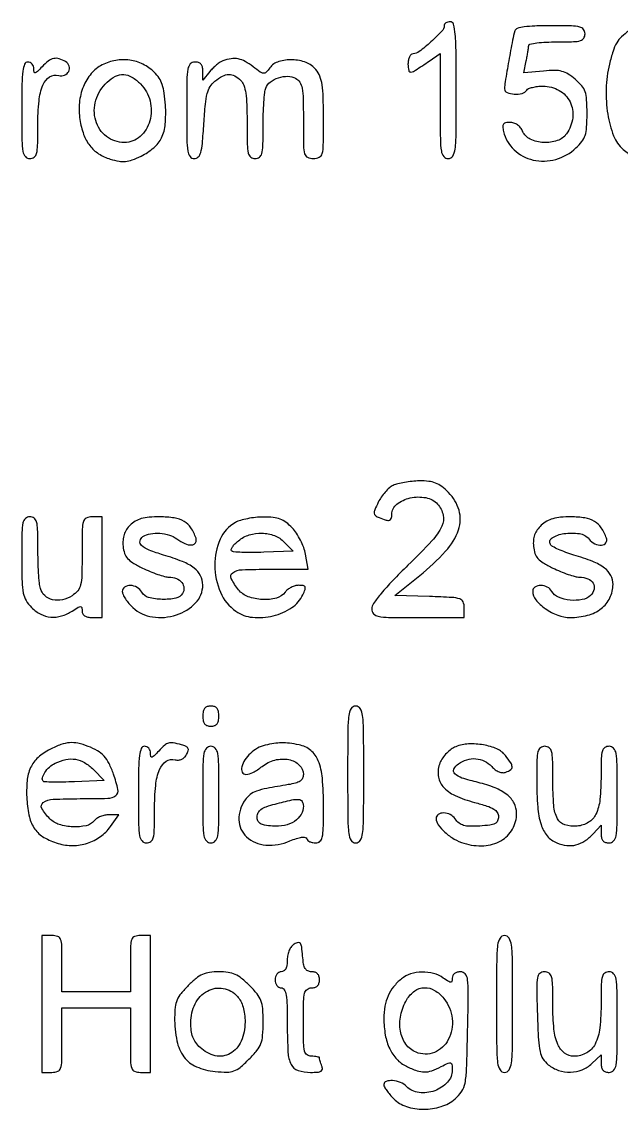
# Model space of a CAD drawing. Extents: x 23 to 201, y 13 to 268.
# Drawn here: x 60.91 to 73.52, y 46.35 to 69.2 of the extents above; entities that cross this region are included whole.
import ezdxf

# ---------------------------------------------------------------- set-up
doc = ezdxf.new("R2010")
doc.units = 0
doc.header["$MEASUREMENT"] = 0

msp = doc.modelspace()

# ---------------------------------------------------------------- linework, layer by layer
for points in [[(69.795, 69.117007, -0.195495), (69.748658, 69.003013, -0.016765), (69.516863, 68.780473, -0.018093), (69.270782, 68.575163, -0.160275), (69.13935, 68.52848, 0.19212), (69.098943, 68.51125, 0.084757), (69.064664, 68.463134, 0.065801), (69.04139, 68.392546, 0.046804), (69.0336, 68.309507, 0.055734), (69.048174, 68.179166, 0.392948), (69.096307, 68.146288, 0.10918), (69.192288, 68.183191, 0.005265), (69.47775, 68.376432), (69.7104, 68.537522), (69.7104, 67.431961, 0.002663), (69.714086, 66.739936, 0.035318), (69.734787, 66.485745, 0.134199), (69.785935, 66.370801, 0.225017), (69.8796, 66.3264, 0.263491), (69.975076, 66.380468, 0.106183), (70.025162, 66.527325, 0.027391), (70.045339, 66.850567, 0.001893), (70.0488, 67.7646, 0.002648), (70.044582, 68.560952, 0.019356), (70.025784, 68.94195, 0.039586), (69.990845, 69.149041, 0.34379), (69.9219, 69.2028, 0.065811), (69.873388, 69.196387, 0.083094), (69.832277, 69.177598, 0.09918), (69.804779, 69.149724, 0.146252)], [(71.280753, 69.01245, 0.025714), (71.232485, 68.815333, 0.003212), (71.152624, 68.382133, 0.00244), (71.076238, 67.939796, 0.041554), (71.064, 67.79279, 0.306242), (71.11565, 67.716371, 0.080571), (71.267389, 67.682231, 0.072975), (71.434751, 67.696521, 0.19916), (71.5293, 67.7646, -0.159713), (71.568103, 67.797314, -0.035556), (71.651739, 67.824349, -0.033489), (71.757412, 67.842989, -0.026918), (71.872693, 67.8492, -0.129252), (72.212443, 67.759881, -0.150521), (72.441142, 67.518216, -0.147115), (72.49726, 67.185114, -0.122046), (72.367367, 66.848347, -0.16174), (72.173808, 66.704511, -0.09317), (71.883026, 66.665733, -0.095712), (71.604753, 66.735034, -0.182601), (71.445789, 66.89745, 0.066275), (71.399191, 66.974176, 0.068445), (71.334584, 67.035088, 0.071382), (71.258611, 67.074329, 0.083757), (71.178759, 67.0878, 0.046156), (71.086831, 67.079296, 0.193029), (71.040837, 67.050083, 0.178955), (71.02577, 66.995515, 0.038851), (71.041839, 66.89745, 0.143121), (71.264675, 66.512197, 0.135257), (71.664659, 66.2972, 0.126511), (72.140215, 66.310214, 0.117629), (72.565371, 66.549833, 0.04163), (72.690982, 66.687351, 0.086502), (72.758419, 66.815511, 0.063459), (72.789872, 66.983516, 0.014581), (72.7983, 67.272477, 0.014049), (72.789993, 67.568056, 0.069013), (72.757885, 67.731478, 0.093987), (72.687217, 67.855124, 0.038463), (72.55015, 67.992699, 0.034816), (72.400654, 68.104183, 0.079049), (72.271912, 68.160657, 0.067639), (72.119731, 68.179092, 0.02032), (71.886251, 68.1662), (71.4705, 68.126252), (71.52105, 68.379001, 0.005118), (71.540403, 68.481196, 0.005862), (71.556751, 68.57925, 0.005323), (71.568746, 68.662661, 0.033058), (71.5716, 68.705775, -0.362246), (71.596034, 68.735076, -0.014069), (71.745559, 68.758055, -0.019357), (71.936753, 68.77447, -0.011735), (72.1638, 68.7798, 0.006583), (72.513692, 68.784407, 0.063075), (72.660825, 68.806993, 0.183695), (72.72967, 68.858426, 0.142406), (72.756, 68.949, 0.165863), (72.724784, 69.040512, 0.172444), (72.644631, 69.092092, 0.052759), (72.470358, 69.113963, 0.004857), (72.034245, 69.1182, 0.008519), (71.700989, 69.112521, 0.026346), (71.476782, 69.093021, 0.035732), (71.330462, 69.061701, 0.254526)], [(73.677961, 69.010035, 0.042851), (73.525485, 68.887651, 0.069838), (73.42272, 68.757764, 0.055666), (73.345493, 68.584212, 0.018361), (73.270722, 68.314816, 0.050041), (73.200334, 67.792762, 0.048355), (73.233679, 67.260924, 0.052497), (73.357167, 66.804348, 0.123028), (73.559411, 66.517354, 0.050768), (73.781827, 66.361688, 0.076478), (74.003163, 66.279249, 0.081806), (74.227754, 66.270117, 0.067624), (74.459648, 66.331225, 0.090161), (74.73041, 66.505744, 0.101061), (74.909615, 66.758371, 0.074768), (75.009121, 67.123171, 0.029151), (75.039884, 67.646226, 0.019794), (75.018039, 68.204304, 0.060771), (74.942988, 68.574356, 0.088616), (74.801983, 68.833533, 0.085757), (74.578581, 69.031325, 0.043697), (74.331097, 69.155869, 0.100974), (74.127181, 69.192476, 0.09992), (73.923872, 69.146411, 0.042203)], [(61.338296, 68.256248, -0.009796), (61.241148, 68.155984, -0.136109), (61.197602, 68.131567, -0.420175), (61.173236, 68.146677, -0.055097), (61.1658, 68.213948, 0.087589), (61.156171, 68.268492, 0.094497), (61.128523, 68.314837, 0.100108), (61.08731, 68.345838, 0.111803), (61.0389, 68.3568, 0.308488), (60.972744, 68.311691, 0.062466), (60.935794, 68.16645, 0.027022), (60.916486, 67.892353, 0.004073), (60.912, 67.3416, 0.002988), (60.915775, 66.709861, 0.038318), (60.936675, 66.47445, 0.142907), (60.988023, 66.367891, 0.212584), (61.0812, 66.3264, 0.162077), (61.172573, 66.356818, 0.17449), (61.22414, 66.435084, 0.05424), (61.246113, 66.604867, 0.005082), (61.2504, 67.026676, -0.023959), (61.274993, 67.539616, -0.075181), (61.358739, 67.873294, -0.148371), (61.49897, 68.043005, -0.213512), (61.688471, 68.074546, 0.155065), (61.813634, 68.081048, 0.1887), (61.900294, 68.159007, 0.201984), (61.907731, 68.270538, 0.170192), (61.833778, 68.364043, 0.067683), (61.701819, 68.424452, 0.127781), (61.585622, 68.429098, 0.109849), (61.47006, 68.375673, 0.042253)], [(62.604, 68.296187, 0.099793), (62.372998, 68.113096, 0.078745), (62.207393, 67.839617, 0.07225), (62.124462, 67.50519, 0.063458), (62.134513, 67.145294, 0.04759), (62.213457, 66.835832, 0.078223), (62.342966, 66.599335, 0.085938), (62.528722, 66.428972, 0.070027), (62.774274, 66.316083, 0.028006), (62.957794, 66.272125, 0.069146), (63.095811, 66.266459, 0.065935), (63.234016, 66.298632, 0.023678), (63.419919, 66.378935, 0.062255), (63.688396, 66.55462, 0.105303), (63.851944, 66.766585, 0.090542), (63.929442, 67.050191, 0.037016), (63.934315, 67.451097, 0.018196), (63.90931, 67.704836, 0.048594), (63.867605, 67.881574, 0.063135), (63.800565, 68.018624, 0.053514), (63.698131, 68.14325, 0.080498), (63.461517, 68.31048, 0.079095), (63.182773, 68.395711, 0.077949), (62.887754, 68.390783, 0.074888)], [(65.142, 68.382232, 0.062452), (65.083148, 68.35225, 0.02385), (65.00944, 68.296957, 0.023174), (64.934211, 68.228591, 0.026308), (64.868931, 68.156261), (64.722762, 67.9761), (64.720881, 68.16645, 0.056789), (64.710156, 68.25297, 0.124473), (64.679287, 68.311621, 0.136256), (64.626433, 68.345337, 0.07438), (64.5498, 68.3568, 0.212584), (64.456623, 68.315309, 0.142907), (64.405275, 68.20875, 0.038318), (64.384375, 67.973339, 0.002988), (64.3806, 67.3416, 0.003224), (64.384547, 66.729362, 0.035215), (64.405027, 66.484072, 0.12037), (64.452497, 66.369657, 0.238874), (64.537875, 66.3264, 0.197642), (64.622372, 66.361158, 0.131042), (64.676056, 66.452847, 0.046034), (64.710096, 66.643052, 0.005694), (64.741131, 67.063426, -0.007971), (64.773053, 67.470545, -0.040552), (64.812656, 67.694212, -0.074269), (64.874549, 67.838757, -0.084525), (64.973929, 67.951726, -0.044963), (65.134, 68.059086, -0.117324), (65.2668, 68.09546, -0.135861), (65.389473, 68.06592, -0.06987), (65.516657, 67.970057, -0.114336), (65.581124, 67.866707, -0.0454), (65.621005, 67.703239, -0.028773), (65.643277, 67.459246, -0.008375), (65.6496, 67.081757, 0.00454), (65.653763, 66.623261, 0.050594), (65.675488, 66.44197, 0.169159), (65.727079, 66.358852, 0.171694), (65.8188, 66.3264, 0.156644), (65.909968, 66.35568, 0.177289), (65.961508, 66.431285, 0.056476), (65.983634, 66.594709, 0.005436), (65.988, 66.996281, -0.007382), (65.991939, 67.263059, -0.009207), (66.003815, 67.510597, -0.007724), (66.020747, 67.71712, -0.067391), (66.041838, 67.806461, -0.138874), (66.138591, 67.935764, -0.083047), (66.309501, 68.026205, -0.081352), (66.504365, 68.057382, -0.122533), (66.670339, 68.015436, -0.132606), (66.757523, 67.933386, -0.092729), (66.806214, 67.806771, -0.039976), (66.828865, 67.586093, -0.005594), (66.834, 67.127123, 0.003427), (66.837637, 66.596458, 0.061209), (66.860736, 66.427622, 0.222859), (66.922708, 66.353566, 0.109296), (67.0455, 66.3264, 0.113816), (67.168329, 66.354727, 0.220961), (67.230503, 66.431213, 0.058768), (67.253433, 66.606314, 0.003203), (67.257, 67.163028, 0.006937), (67.250711, 67.616258, 0.031477), (67.226801, 67.879206, 0.055), (67.179067, 68.056141, 0.076967), (67.096832, 68.197455, 0.132822), (66.893302, 68.344621, 0.081207), (66.601017, 68.403834, 0.083868), (66.314672, 68.366538, 0.162036), (66.128433, 68.234101, -0.032861), (66.049999, 68.140425, -0.221906), (65.995065, 68.119037, -0.140153), (65.928447, 68.142898, -0.011022), (65.776388, 68.257173, 0.039338), (65.611057, 68.367365, 0.078814), (65.464081, 68.421339, 0.084463), (65.314462, 68.425246, 0.051049)], [(63.411545, 67.895345, -0.137682), (63.611448, 67.539434, -0.127799), (63.604696, 67.120375, -0.143379), (63.400421, 66.79101, -0.184769), (63.070546, 66.6648, -0.164926), (62.693332, 66.792704, -0.160467), (62.466582, 67.125029, -0.14524), (62.469986, 67.554498, -0.131852), (62.705576, 67.931459, -0.06952), (62.884418, 68.056776, -0.131627), (63.055289, 68.09331, -0.124919), (63.227705, 68.04004, -0.059367)], [(68.721843, 59.457597, 0.067489), (68.641804, 59.404582, 0.031666), (68.553621, 59.316804, 0.030663), (68.471434, 59.211576, 0.0376), (68.40876, 59.103773, 0.012001), (68.336425, 58.944978, 0.113491), (68.32331, 58.871835, 0.22483), (68.348926, 58.823915, 0.064434), (68.424418, 58.781796, 0.018186), (68.572089, 58.72892, 0.140442), (68.644714, 58.726856, 0.265772), (68.682853, 58.76385, 0.070388), (68.6952, 58.851123, -0.230774), (68.798424, 59.062859, -0.111468), (69.077806, 59.19492, -0.100584), (69.410942, 59.201266, -0.164918), (69.654988, 59.065289, -0.130667), (69.773578, 58.835088, -0.168241), (69.745859, 58.600311, -0.075116), (69.53751, 58.296309, -0.012107), (69.0336, 57.7818, 0.00866), (68.708261, 57.454167, 0.018337), (68.470265, 57.187097, 0.018925), (68.308513, 56.975809, 0.15511), (68.2722, 56.861569, 0.185168), (68.310538, 56.761596, 0.165462), (68.40794, 56.707054, 0.042671), (68.626982, 56.685689, 0.002984), (69.2451, 56.682), (70.218, 56.682), (70.218, 56.890206, 0.107466), (70.191899, 57.010243, 0.211538), (70.120262, 57.073792, 0.064606), (69.959262, 57.103037, 0.00429), (69.488494, 57.122856), (68.758987, 57.1473), (69.279508, 57.564382, 0.038085), (69.82425, 58.073547, 0.102548), (70.094794, 58.526287, 0.153651), (70.106782, 58.934901, 0.128148), (69.886108, 59.311108, 0.032822), (69.743172, 59.436416, 0.069854), (69.615458, 59.508639, 0.068037), (69.47062, 59.54398, 0.029784), (69.272758, 59.552674, 0.020631), (69.11905, 59.543919, 0.018188), (68.959928, 59.522383, 0.018569), (68.817852, 59.492393, 0.051314)], [(60.912, 57.947155, 0.005514), (60.917672, 57.432816, 0.042987), (60.943486, 57.194682, 0.086807), (61.003615, 57.0383, 0.061362), (61.119655, 56.889655, 0.079753), (61.311131, 56.751149, 0.096289), (61.524351, 56.690971, 0.093937), (61.74874, 56.714445, 0.072246), (61.972477, 56.81863, -0.008391), (62.100413, 56.899421, -0.137476), (62.148721, 56.91296, -0.358926), (62.1739, 56.892212, -0.048132), (62.181, 56.81863, 0.120902), (62.19534, 56.760192, 0.129711), (62.23489, 56.716813, 0.097462), (62.300934, 56.690491, 0.046268), (62.3925, 56.682), (62.604, 56.682), (62.604, 57.7395), (62.604, 58.797), (62.3925, 58.797, 0.104085), (62.269764, 58.77117, 0.224759), (62.20804, 58.699905, 0.064269), (62.184727, 58.538276, 0.003722), (62.181, 58.03755, -0.005653), (62.175713, 57.569927, -0.052082), (62.150129, 57.369048, -0.115848), (62.089068, 57.246243, -0.074807), (61.970116, 57.139924, -0.091194), (61.76717, 57.054561, -0.111502), (61.56178, 57.055755, -0.127941), (61.396911, 57.142091, -0.144006), (61.303964, 57.294425, -0.042666), (61.283949, 57.40663, -0.007361), (61.267427, 57.62211, -0.007964), (61.255758, 57.876307, -0.007046), (61.251555, 58.14135, 0.005637), (61.246447, 58.53315, 0.057537), (61.223937, 58.693749, 0.177967), (61.172279, 58.768221, 0.154231), (61.0812, 58.797, 0.187443), (60.988929, 58.761149, 0.15961), (60.937361, 58.669619, 0.045335), (60.915992, 58.468622, 0.003827)], [(63.191212, 58.622812, 0.053243), (63.115184, 58.528605, 0.062802), (63.065671, 58.425366, 0.060416), (63.042104, 58.309738, 0.044254), (63.043162, 58.178662, 0.055357), (63.074336, 58.030311, 0.102826), (63.135462, 57.924206, 0.076415), (63.247064, 57.83197, 0.020466), (63.45, 57.721837, 0.016058), (63.608957, 57.650053, 0.016197), (63.771742, 57.588841, 0.01622), (63.916698, 57.544818, 0.060834), (64.010691, 57.531487, -0.090119), (64.164645, 57.500419, -0.125344), (64.277935, 57.418118, -0.154763), (64.323696, 57.305533, -0.159467), (64.295435, 57.188685, -0.2078), (64.149939, 57.087546, -0.05648), (63.864422, 57.063262, -0.056454), (63.58024, 57.103537, -0.204538), (63.438769, 57.212673, 0.135986), (63.338005, 57.314425, 0.121365), (63.19468, 57.355393, 0.161377), (63.07585, 57.32082, 0.246751), (63.027, 57.22786, 0.113865), (63.041823, 57.163616, 0.03274), (63.092757, 57.074443, 0.031112), (63.16518, 56.978505, 0.028648), (63.250854, 56.88946, 0.152233), (63.662132, 56.693187, 0.114489), (64.164525, 56.735927, 0.124046), (64.56803, 56.988726, 0.19343), (64.719, 57.36437, 0.118975), (64.671541, 57.560995, 0.111861), (64.538962, 57.719532, 0.069645), (64.29426, 57.857202, 0.021185), (63.891065, 57.995773, -0.02099), (63.591019, 58.098762, -0.089876), (63.430608, 58.197529, -0.262732), (63.398798, 58.291692, -0.20743), (63.460311, 58.382163, -0.099006), (63.616623, 58.442295, -0.059245), (63.816133, 58.452583, -0.058469), (64.016077, 58.415448, -0.086998), (64.17408, 58.334391, 0.055935), (64.341246, 58.235137, 0.118014), (64.4885, 58.206953, 0.255345), (64.567547, 58.254966, 0.219883), (64.576586, 58.35285, 0.062988), (64.468276, 58.567875, 0.112705), (64.324749, 58.702638, 0.095863), (64.119887, 58.774715, 0.036809), (63.817588, 58.797, 0.019098), (63.588584, 58.78825, 0.048751), (63.42516, 58.759556, 0.064595), (63.299496, 58.706389, 0.064123)], [(65.405112, 58.67894, 0.164633), (65.084886, 58.32707, 0.104592), (64.971806, 57.77932, 0.100414), (65.089443, 57.213539, 0.139552), (65.414141, 56.814036, 0.13064), (65.763713, 56.685955, 0.083374), (66.197893, 56.718566, 0.084569), (66.591715, 56.889765, 0.14206), (66.824977, 57.161282, 0.020486), (66.870856, 57.273996, 0.194873), (66.868851, 57.32496, 0.256925), (66.832853, 57.351963, 0.035166), (66.735763, 57.3588, 0.070009), (66.659306, 57.348042, 0.04821), (66.577808, 57.315875, 0.048127), (66.503798, 57.268598, 0.068807), (66.449702, 57.212673, -0.172947), (66.266973, 57.088486, -0.076947), (65.97324, 57.05877, -0.074559), (65.673341, 57.120065, -0.135746), (65.471368, 57.264345, -0.053533), (65.317868, 57.501891, -0.379866), (65.35023, 57.623872, -0.137747), (65.543732, 57.686206, -0.009467), (66.124315, 57.6972), (66.93743, 57.6972), (66.879094, 58.01445, 0.044244), (66.84074, 58.152884, 0.027726), (66.773061, 58.306849, 0.02774), (66.688855, 58.452211, 0.044666), (66.600051, 58.56435, 0.038332), (66.469504, 58.682386, 0.074296), (66.34702, 58.750924, 0.066686), (66.201114, 58.784882, 0.02582), (65.993322, 58.794002, 0.024928), (65.830699, 58.784623, 0.021433), (65.661301, 58.758966, 0.021987), (65.509426, 58.722259, 0.056309)], [(71.83657, 58.620049, 0.048161), (71.750861, 58.523214, 0.068748), (71.69681, 58.422122, 0.067692), (71.671677, 58.308959, 0.045058), (71.672568, 58.175899, 0.056588), (71.70376, 58.029414, 0.102226), (71.765163, 57.923796, 0.075666), (71.877017, 57.83159, 0.02052), (72.0792, 57.721837, 0.016058), (72.238157, 57.650053, 0.016197), (72.400942, 57.588841, 0.01622), (72.545898, 57.544818, 0.060834), (72.639891, 57.531487, -0.088758), (72.816819, 57.496281, -0.165294), (72.927295, 57.40302, -0.202663), (72.945359, 57.276811, -0.132683), (72.871097, 57.147583, -0.152822), (72.698725, 57.057383, -0.069854), (72.442268, 57.047293, -0.070656), (72.196904, 57.10766, -0.171213), (72.058706, 57.229225, 0.148727), (71.96352, 57.32066, 0.114208), (71.822833, 57.355474, 0.145617), (71.704017, 57.322072, 0.257352), (71.6562, 57.235324, 0.173881), (71.721564, 57.053051, 0.067481), (71.921065, 56.868163, 0.06331), (72.184068, 56.729164, 0.090178), (72.443447, 56.682, 0.064931), (72.810357, 56.729849, 0.09978), (73.096713, 56.871103, 0.115604), (73.278291, 57.094067, 0.110851), (73.345509, 57.378, 0.127515), (73.299024, 57.566325, 0.108558), (73.164962, 57.72169, 0.067336), (72.918965, 57.858687, 0.021251), (72.520265, 57.995773, -0.01467), (72.349997, 58.051822, -0.018848), (72.197219, 58.113738, -0.016927), (72.075344, 58.173603, -0.132464), (72.029696, 58.216457, -0.416121), (72.063248, 58.356548, -0.101824), (72.311324, 58.445453, -0.071397), (72.638521, 58.445001, -0.185624), (72.8406, 58.3317, 0.101289), (72.964538, 58.232256, 0.133826), (73.10556, 58.202461, 0.235313), (73.19332, 58.252717, 0.2366), (73.205786, 58.35285, 0.062726), (73.098466, 58.566186, 0.110614), (72.956049, 58.7013, 0.096004), (72.754695, 58.774194, 0.038999), (72.46274, 58.797, 0.02114), (72.24381, 58.787739, 0.047752), (72.080703, 58.758062, 0.060075), (71.950887, 58.703877, 0.058718)], [(66.43215, 58.26825), (66.6225, 58.0779), (65.998962, 58.052838, -0.008305), (65.756177, 58.047117, -0.012235), (65.542942, 58.050852, -0.007562), (65.366505, 58.060939, -0.180767), (65.322162, 58.08127, -0.293973), (65.315362, 58.112956, -0.059235), (65.343214, 58.166614, -0.045445), (65.395932, 58.230757, -0.027704), (65.468622, 58.296682, -0.095041), (65.696313, 58.418635, -0.083119), (65.964232, 58.455396, -0.084707), (66.22496, 58.402948, -0.104851)], [(64.719, 54.6093, 0.044917), (64.728007, 54.509238, 0.124434), (64.75707, 54.445388, 0.149477), (64.809077, 54.409861, 0.07578), (64.8882, 54.3978, 0.07578), (64.967323, 54.409861, 0.149477), (65.01933, 54.445388, 0.124434), (65.048393, 54.509238, 0.044917), (65.0574, 54.6093, 0.044917), (65.048393, 54.709362, 0.124434), (65.01933, 54.773213, 0.149477), (64.967323, 54.808739, 0.07578), (64.8882, 54.8208, 0.07578), (64.809077, 54.808739, 0.149477), (64.75707, 54.773213, 0.124434), (64.728007, 54.709362, 0.044917)], [(67.7646, 53.3826, 0.001893), (67.768061, 52.468567, 0.027391), (67.788238, 52.145325, 0.106183), (67.838324, 51.998468, 0.263491), (67.9338, 51.9444, 0.263491), (68.029276, 51.998468, 0.106183), (68.079362, 52.145325, 0.027391), (68.099539, 52.468567, 0.001893), (68.103, 53.3826, 0.001893), (68.099539, 54.296633, 0.027391), (68.079362, 54.619875, 0.106183), (68.029276, 54.766732, 0.263491), (67.9338, 54.8208, 0.263491), (67.838324, 54.766732, 0.106183), (67.788238, 54.619875, 0.027391), (67.768061, 54.296633, 0.001893)], [(61.505377, 53.911219, 0.067062), (61.255022, 53.740378, 0.101874), (61.099278, 53.529007, 0.086378), (61.02438, 53.247053, 0.037269), (61.019384, 52.85702, 0.041587), (61.073108, 52.48865, 0.097903), (61.186684, 52.236447, 0.108005), (61.379486, 52.061351, 0.057823), (61.676325, 51.933528, 0.075289), (61.985359, 51.889726, 0.075809), (62.292735, 51.93959, 0.077263), (62.566369, 52.07734, 0.083048), (62.777537, 52.288891), (62.953922, 52.5366), (62.74702, 52.5366, 0.053712), (62.660072, 52.527233, 0.042879), (62.569958, 52.499323, 0.044327), (62.490166, 52.458324, 0.078871), (62.4348, 52.4097, -0.167453), (62.265168, 52.306572, -0.065052), (61.987712, 52.283072, -0.063528), (61.702044, 52.332788, -0.122153), (61.5042, 52.452, -0.062919), (61.335272, 52.669785, -0.398499), (61.363685, 52.79429, -0.136437), (61.570332, 52.862038, -0.011401), (62.1387, 52.875, 0.007363), (62.723463, 52.883611, 0.152007), (62.887824, 52.940121, 0.297448), (62.93488, 53.065247, 0.029085), (62.842346, 53.391126, 0.031771), (62.747826, 53.615721, 0.069865), (62.642642, 53.769017, 0.075102), (62.504536, 53.880699, 0.041713), (62.308764, 53.974472, 0.036519), (62.0932, 54.038873, 0.074105), (61.917072, 54.05111, 0.068817), (61.736749, 54.011545, 0.027878)], [(63.791696, 53.874248, -0.009796), (63.694548, 53.773984, -0.136109), (63.651002, 53.749567, -0.420175), (63.626636, 53.764677, -0.055097), (63.6192, 53.831948, 0.087589), (63.609571, 53.886492, 0.094497), (63.581923, 53.932837, 0.100108), (63.54071, 53.963838, 0.111803), (63.4923, 53.9748, 0.308488), (63.426144, 53.929691, 0.062466), (63.389194, 53.78445, 0.027022), (63.369886, 53.510353, 0.004073), (63.3654, 52.9596, 0.002988), (63.369175, 52.327861, 0.038318), (63.390075, 52.09245, 0.142907), (63.441423, 51.985891, 0.212584), (63.5346, 51.9444, 0.162077), (63.625973, 51.974818, 0.17449), (63.67754, 52.053084, 0.05424), (63.699513, 52.222867, 0.005082), (63.7038, 52.644676, -0.024074), (63.728391, 53.155107, -0.074143), (63.811782, 53.489647, -0.14552), (63.950766, 53.661052, -0.217391), (64.137803, 53.69361, 0.080318), (64.20984, 53.68671, 0.090993), (64.277093, 53.703617, 0.089257), (64.334939, 53.743688, 0.07402), (64.379686, 53.803892, 0.050823), (64.412428, 53.883582, 0.195795), (64.407272, 53.935802, 0.170581), (64.365999, 53.97408, 0.037007), (64.272829, 54.006606, 0.018452), (64.093015, 54.047762, 0.114638), (63.999113, 54.043987, 0.118392), (63.917924, 53.999195, 0.020238)], [(64.719, 52.9596, 0.002988), (64.722775, 52.327861, 0.038318), (64.743675, 52.09245, 0.142907), (64.795023, 51.985891, 0.212584), (64.8882, 51.9444, 0.212584), (64.981377, 51.985891, 0.142907), (65.032725, 52.09245, 0.038318), (65.053625, 52.327861, 0.002988), (65.0574, 52.9596, 0.002988), (65.053625, 53.591339, 0.038318), (65.032725, 53.82675, 0.142907), (64.981377, 53.933309, 0.212584), (64.8882, 53.9748, 0.212584), (64.795023, 53.933309, 0.142907), (64.743675, 53.82675, 0.038318), (64.722775, 53.591339, 0.002988)], [(66.0303, 53.998552, 0.067926), (65.868151, 53.9348, 0.058522), (65.719787, 53.827269, 0.060153), (65.604276, 53.691943, 0.082845), (65.539054, 53.546321, 0.173376), (65.548943, 53.433676, 0.296443), (65.625795, 53.385117, 0.124428), (65.773725, 53.42454, 0.039641), (65.964915, 53.5518, -0.10298), (66.235513, 53.686299, -0.112313), (66.528586, 53.695785, -0.143183), (66.748642, 53.582403, -0.20547), (66.834, 53.383457, -0.11368), (66.815652, 53.303801, -0.131778), (66.76478, 53.245189, -0.083242), (66.670917, 53.202388, -0.024947), (66.51675, 53.169232, 0.005502), (66.062861, 53.089934, 0.03856), (65.845925, 53.031981, 0.079426), (65.713202, 52.960052, 0.076302), (65.607405, 52.849477, 0.156948), (65.47857, 52.432481, 0.207101), (65.63903, 52.073291, 0.172016), (66.045394, 51.900742, 0.114655), (66.548964, 51.985871, -0.018709), (66.690281, 52.038799, -0.047226), (66.797186, 52.063443, -0.076671), (66.869578, 52.061933, -0.275452), (66.903177, 52.032968, 0.139616), (66.92634, 51.999052, 0.065423), (66.971659, 51.970417, 0.057266), (67.030637, 51.950974, 0.051054), (67.09485, 51.9444, 0.188309), (67.181816, 51.978357, 0.155631), (67.231371, 52.065411, 0.047583), (67.252767, 52.252918, 0.004631), (67.257, 52.710001, 0.020036), (67.233079, 53.306712, 0.074596), (67.147948, 53.671859, 0.127365), (66.989041, 53.889196, 0.122788), (66.742501, 54.00579, 0.018298), (66.541229, 54.038437, 0.033606), (66.37552, 54.047897, 0.035099), (66.214944, 54.03497, 0.022119)], [(70.03617, 53.967686, 0.068488), (69.942625, 53.916245, 0.040639), (69.846853, 53.832115, 0.039893), (69.763329, 53.730718, 0.054204), (69.706424, 53.626802, 0.125619), (69.668132, 53.360416, 0.154246), (69.768574, 53.131352, 0.106605), (70.022165, 52.942909, 0.041943), (70.434241, 52.795832, -0.01263), (70.693596, 52.72006, -0.057889), (70.836229, 52.65548, -0.113523), (70.910265, 52.584137, -0.145473), (70.9371, 52.493853, -0.111464), (70.917433, 52.406727, -0.16878), (70.863374, 52.35191, -0.083898), (70.755373, 52.319616, -0.014653), (70.54307, 52.299634, -0.018772), (70.333555, 52.293976, -0.068055), (70.201977, 52.313383, -0.0991), (70.107702, 52.36245, -0.070701), (70.026178, 52.449579, 0.123955), (69.922613, 52.539161, 0.109442), (69.783986, 52.574332, 0.148118), (69.671385, 52.543937, 0.258819), (69.6258, 52.461773, 0.157695), (69.670038, 52.324995, 0.053361), (69.811674, 52.167442, 0.05021), (70.004309, 52.026518, 0.060113), (70.210213, 51.936738, 0.085205), (70.627567, 51.885949, 0.118174), (70.987915, 51.991193, 0.135052), (71.229371, 52.233858, 0.129319), (71.3178, 52.570043, 0.124319), (71.264999, 52.779122, 0.101221), (71.116386, 52.956824, 0.074203), (70.865329, 53.102044, 0.035223), (70.508206, 53.214814, -0.017177), (70.168482, 53.308762, -0.114061), (70.017894, 53.397255, -0.327267), (70.000249, 53.494329, -0.122271), (70.094345, 53.606934, -0.085432), (70.270072, 53.6942, -0.093341), (70.45938, 53.714022, -0.094644), (70.640833, 53.663698, -0.090624), (70.794134, 53.549555, 0.047185), (70.869215, 53.482839, 0.064382), (70.948415, 53.439203, 0.075349), (71.025234, 53.421655, 0.110591), (71.09353, 53.431706, 0.061659), (71.192818, 53.48461, 0.251995), (71.222388, 53.543646, 0.141952), (71.195796, 53.626269, 0.017499), (71.083269, 53.781125, 0.125107), (70.904261, 53.919622, 0.058379), (70.621496, 54.00491, 0.05621), (70.308696, 54.024962, 0.0796)], [(71.7408, 53.268324, 0.01786), (71.761188, 52.697716, 0.059414), (71.831976, 52.329883, 0.096642), (71.961981, 52.092753, 0.121573), (72.163054, 51.944709, 0.069412), (72.370629, 51.890799, 0.090426), (72.566165, 51.9035, 0.08638), (72.751242, 51.985609, 0.057784), (72.928062, 52.136162), (73.0944, 52.314705), (73.0944, 52.129552, 0.059621), (73.104409, 52.045913, 0.126216), (73.134878, 51.988694, 0.13526), (73.187456, 51.95562, 0.073283), (73.2636, 51.9444, 0.212584), (73.356777, 51.985891, 0.142907), (73.408125, 52.09245, 0.038318), (73.429025, 52.327861, 0.002988), (73.4328, 52.9596, 0.002988), (73.429025, 53.591339, 0.038318), (73.408125, 53.82675, 0.142907), (73.356777, 53.933309, 0.212584), (73.2636, 53.9748, 0.146516), (73.172843, 53.947622, 0.181406), (73.121228, 53.876825, 0.061077), (73.098442, 53.725084, 0.006255), (73.093153, 53.36145, -0.023074), (73.068748, 52.855234, -0.087327), (72.98495, 52.5507, -0.145782), (72.829415, 52.37769, -0.113877), (72.588605, 52.297291, -0.100387), (72.331404, 52.324304, -0.198656), (72.176729, 52.453782, -0.102892), (72.09862, 52.728962, -0.017879), (72.0792, 53.27187, 0.005053), (72.074919, 53.695446, 0.054053), (72.052959, 53.865784, 0.17424), (72.001391, 53.944283, 0.162547), (71.91, 53.9748, 0.163174), (71.818586, 53.944151, 0.173904), (71.767015, 53.865341, 0.053804), (71.745072, 53.694261, 0.005015)], [(62.417495, 53.48835), (62.6463, 53.2557), (62.022762, 53.230638, -0.005306), (61.781316, 53.223499, -0.008174), (61.57237, 53.222956, -0.003544), (61.395389, 53.226644, -0.191665), (61.365121, 53.239679, -0.270543), (61.345761, 53.313352, -0.077574), (61.396512, 53.425097, -0.064307), (61.494285, 53.538944, -0.070773), (61.614885, 53.619948, -0.05997), (61.840149, 53.697196, -0.09354), (62.04462, 53.702108, -0.094884), (62.234756, 53.632333, -0.063287)], [(66.834, 52.718912, -0.137553), (66.784064, 52.540833, -0.112438), (66.645747, 52.398394, -0.094599), (66.436429, 52.312962, -0.07033), (66.186649, 52.298348, -0.021213), (66.019049, 52.319308, -0.094024), (65.926288, 52.353624, -0.15929), (65.878223, 52.4092, -0.099608), (65.8611, 52.4943, -0.122287), (65.882581, 52.580817, -0.118154), (65.942205, 52.648532, -0.070356), (66.053645, 52.705582, -0.019603), (66.2418, 52.762442, -0.007184), (66.590583, 52.847758, -0.074866), (66.737228, 52.858937, -0.242584), (66.806737, 52.816383, -0.137221)], [(61.335, 48.5604), (61.335, 47.1222), (61.5465, 47.1222, 0.093656), (61.669053, 47.145359, 0.227396), (61.730241, 47.21103, 0.071364), (61.754052, 47.358209, 0.004478), (61.758, 47.799), (61.758, 48.4758), (62.4771, 48.4758), (63.1962, 48.4758), (63.1962, 47.799, 0.004478), (63.200148, 47.358209, 0.071364), (63.223959, 47.21103, 0.227396), (63.285147, 47.145359, 0.093656), (63.4077, 47.1222), (63.6192, 47.1222), (63.6192, 48.5604), (63.6192, 49.9986), (63.4077, 49.9986, 0.0831), (63.285511, 49.978151, 0.227859), (63.224904, 49.91823, 0.080329), (63.20045, 49.785882, 0.005599), (63.1962, 49.4064), (63.1962, 48.8142), (62.4771, 48.8142), (61.758, 48.8142), (61.758, 49.4064, 0.005599), (61.75375, 49.785882, 0.080329), (61.729296, 49.91823, 0.227859), (61.668689, 49.978151, 0.0831), (61.5465, 49.9986), (61.335, 49.9986)], [(66.64365, 49.819869, 0.096815), (66.583644, 49.768663, 0.063351), (66.536369, 49.690648, 0.056729), (66.50588, 49.593781, 0.047935), (66.4956, 49.486796, -0.034648), (66.488004, 49.377306, -0.083147), (66.463697, 49.299949, -0.125984), (66.423396, 49.254094, -0.150915), (66.3687, 49.2372, 0.130775), (66.319991, 49.224239, 0.10214), (66.278812, 49.18785, 0.08892), (66.251264, 49.133092, 0.072314), (66.2418, 49.068, 0.072314), (66.251264, 49.002908, 0.08892), (66.278812, 48.94815, 0.10214), (66.319991, 48.911761, 0.130775), (66.3687, 48.8988, -0.277782), (66.432959, 48.860115, -0.081953), (66.471039, 48.74652, -0.034303), (66.490841, 48.53031, -0.005688), (66.4956, 48.11202, 0.013037), (66.510472, 47.541716, 0.102496), (66.577305, 47.28682, 0.203093), (66.720878, 47.163575, 0.077309), (66.986871, 47.1222, 0.018195), (67.133765, 47.127547, 0.110815), (67.206076, 47.149401, 0.246441), (67.232818, 47.19082, 0.114615), (67.223751, 47.256019, -0.008099), (67.204089, 47.309849, -0.009838), (67.187484, 47.360922, -0.008575), (67.175148, 47.404229, -0.065182), (67.1724, 47.425219, 0.31754), (67.162673, 47.438992, 0.033708), (67.122697, 47.450207, 0.031851), (67.068054, 47.458044, 0.019696), (67.0032, 47.4606, -0.165398), (66.911705, 47.491717, -0.1727), (66.860126, 47.571638, -0.052938), (66.838243, 47.745355, -0.004884), (66.834, 48.1797, -0.004884), (66.838243, 48.614045, -0.052938), (66.860126, 48.787763, -0.1727), (66.911705, 48.867683, -0.165398), (67.0032, 48.8988, 0.072254), (67.077069, 48.909531, 0.124864), (67.1301, 48.9411, 0.124864), (67.161669, 48.994131, 0.072254), (67.1724, 49.068, 0.072032), (67.161816, 49.141086, 0.121387), (67.130708, 49.194274, 0.1239), (67.078984, 49.226231, 0.076875), (67.008064, 49.2372, -0.107454), (66.925938, 49.255056, -0.157131), (66.871704, 49.304564, -0.090073), (66.83809, 49.399732, -0.020485), (66.817714, 49.570273, 0.012024), (66.798499, 49.758017, 0.121322), (66.77046, 49.830846, 0.29905), (66.723489, 49.849643, 0.078384)], [(70.8948, 48.5604, 0.001893), (70.898261, 47.646367, 0.027391), (70.918438, 47.323125, 0.106183), (70.968524, 47.176268, 0.263491), (71.064, 47.1222, 0.263491), (71.159476, 47.176268, 0.106183), (71.209562, 47.323125, 0.027391), (71.229739, 47.646367, 0.001893), (71.2332, 48.5604, 0.001893), (71.229739, 49.474433, 0.027391), (71.209562, 49.797675, 0.106183), (71.159476, 49.944532, 0.263491), (71.064, 49.9986, 0.263491), (70.968524, 49.944532, 0.106183), (70.918438, 49.797675, 0.027391), (70.898261, 49.474433, 0.001893)], [(64.41444, 48.94956, 0.025566), (64.262516, 48.781251, 0.069696), (64.179664, 48.644274, 0.072282), (64.139275, 48.492757, 0.029056), (64.1268, 48.278267, 0.047852), (64.174237, 47.783731, 0.113242), (64.323164, 47.447342, 0.132057), (64.586332, 47.240599, 0.077029), (64.977752, 47.140842, 0.021104), (65.227488, 47.127446, 0.090131), (65.374049, 47.15236, 0.089149), (65.503274, 47.227382, 0.020397), (65.689798, 47.399278, 0.02425), (65.858276, 47.584942, 0.081035), (65.940692, 47.726673, 0.073621), (65.977866, 47.894483, 0.017759), (65.988, 48.1797, 0.017579), (65.97804, 48.462906, 0.071938), (65.941618, 48.630544, 0.081109), (65.861425, 48.77079, 0.026032), (65.70036, 48.94956, 0.02563), (65.535941, 49.097934, 0.065653), (65.399686, 49.181807, 0.071075), (65.252968, 49.223798, 0.034223), (65.0574, 49.2372, 0.034223), (64.861832, 49.223798, 0.071075), (64.715114, 49.181807, 0.065653), (64.578859, 49.097934, 0.02563)], [(68.895452, 49.087269, 0.054194), (68.730293, 48.92088, 0.064026), (68.615305, 48.731434, 0.061086), (68.548356, 48.511607, 0.04343), (68.526, 48.254718, 0.043915), (68.556541, 47.907668, 0.066355), (68.648394, 47.618999, 0.077665), (68.798015, 47.39822, 0.094558), (68.999243, 47.251001, 0.025493), (69.223281, 47.158361, 0.083287), (69.380708, 47.130539, 0.089875), (69.53193, 47.15658, 0.032765), (69.73155, 47.244604, -0.010762), (69.878492, 47.317277, -0.186606), (69.930878, 47.320887, -0.300172), (69.958204, 47.287602, -0.026049), (69.9642, 47.172595, -0.187219), (69.864253, 46.915026, -0.12169), (69.595469, 46.735721, -0.117211), (69.265759, 46.698387, -0.167746), (69.003386, 46.8261, 0.101154), (68.875414, 46.910635, 0.075587), (68.710428, 46.949486, 0.100014), (68.575792, 46.933391, 0.323762), (68.526, 46.864555, 0.130216), (68.538381, 46.817822, 0.023416), (68.586999, 46.741091, 0.023867), (68.654153, 46.654442, 0.01959), (68.733655, 46.568455, 0.118899), (69.001466, 46.404733, 0.077446), (69.361099, 46.34764, 0.075732), (69.729512, 46.402686, 0.102956), (70.022932, 46.564771, 0.068962), (70.164011, 46.724583, 0.101208), (70.233983, 46.897865, 0.037336), (70.265294, 47.188237, 0.002647), (70.287691, 48.002971, 0.002108), (70.302013, 48.799742, 0.033297), (70.287697, 49.070562, 0.140215), (70.23733, 49.190361, 0.227346), (70.139641, 49.2372, 0.067105), (70.069832, 49.227788, 0.094255), (70.013525, 49.200173, 0.110088), (69.977206, 49.157711, 0.122681), (69.9642, 49.105503, -0.047099), (69.957604, 49.035634, -0.36009), (69.934004, 49.016106, -0.144431), (69.889497, 49.029236, -0.009314), (69.776176, 49.105503, 0.088395), (69.571083, 49.200727, 0.069876), (69.327813, 49.229771, 0.070628), (69.088621, 49.190747, 0.094803)], [(71.754249, 48.341278, 0.005081), (71.776934, 47.805973, 0.040111), (71.809769, 47.559972, 0.087909), (71.871604, 47.408786, 0.081928), (71.982822, 47.283778, 0.090595), (72.200249, 47.165134, 0.086021), (72.449644, 47.128156, 0.087045), (72.694394, 47.177279, 0.095908), (72.898597, 47.306147), (73.0944, 47.490094), (73.0944, 47.306147, 0.060458), (73.10446, 47.223251, 0.126195), (73.135004, 47.166343, 0.134525), (73.187613, 47.133383, 0.073191), (73.2636, 47.1222, 0.218517), (73.357006, 47.165068, 0.138781), (73.408266, 47.275538, 0.036854), (73.429069, 47.519741, 0.002827), (73.4328, 48.1797, 0.002827), (73.429069, 48.839659, 0.036854), (73.408266, 49.083863, 0.138781), (73.357006, 49.194332, 0.218517), (73.2636, 49.2372, 0.151234), (73.172646, 49.209045, 0.179896), (73.121141, 49.136042, 0.058848), (73.098851, 48.978865, 0.005829), (73.0944, 48.597138, -0.02625), (73.065954, 48.055686, -0.089666), (72.967559, 47.718374, -0.149394), (72.790678, 47.532002, -0.127673), (72.528147, 47.461895, -0.162496), (72.324253, 47.528378, -0.135273), (72.182981, 47.708719, -0.075944), (72.102556, 48.031762, -0.023105), (72.0792, 48.536924, 0.00489), (72.075001, 48.966324, 0.057032), (72.052707, 49.132326, 0.186531), (71.9991, 49.208012, 0.147484), (71.902299, 49.2372, 0.176356), (71.805037, 49.201793, 0.179074), (71.754063, 49.112384, 0.045852), (71.739517, 48.911063, 0.00317)], [(65.446138, 48.720718, -0.063955), (65.515809, 48.620572, -0.04768), (65.566381, 48.495701, -0.04218), (65.59711, 48.348059, -0.030234), (65.6073, 48.1797, -0.100785), (65.525143, 47.776254, -0.165058), (65.295112, 47.518668, -0.188251), (64.980254, 47.473482, -0.131902), (64.661003, 47.644547, -0.05171), (64.570326, 47.749346, -0.06306), (64.510018, 47.864065, -0.056887), (64.476212, 47.999624, -0.032697), (64.4652, 48.167844, -0.116927), (64.558833, 48.562758, -0.149081), (64.815787, 48.832256, -0.175409), (65.146499, 48.887648, -0.164948)], [(69.78886, 48.675891, -0.139293), (69.963161, 48.25151, -0.148779), (69.881844, 47.810858, -0.179331), (69.587555, 47.543206, -0.196429), (69.20318, 47.545043, -0.14177), (68.989424, 47.715915, -0.110892), (68.874898, 47.991475, -0.096211), (68.881161, 48.324164, -0.080904), (69.00954, 48.653097, -0.104575), (69.174724, 48.833294, -0.148887), (69.37921, 48.902159, -0.142212), (69.594409, 48.846455, -0.092376)]]:
    msp.add_lwpolyline(points, format="xyb", close=True)

doc.saveas('drawing.dxf')
